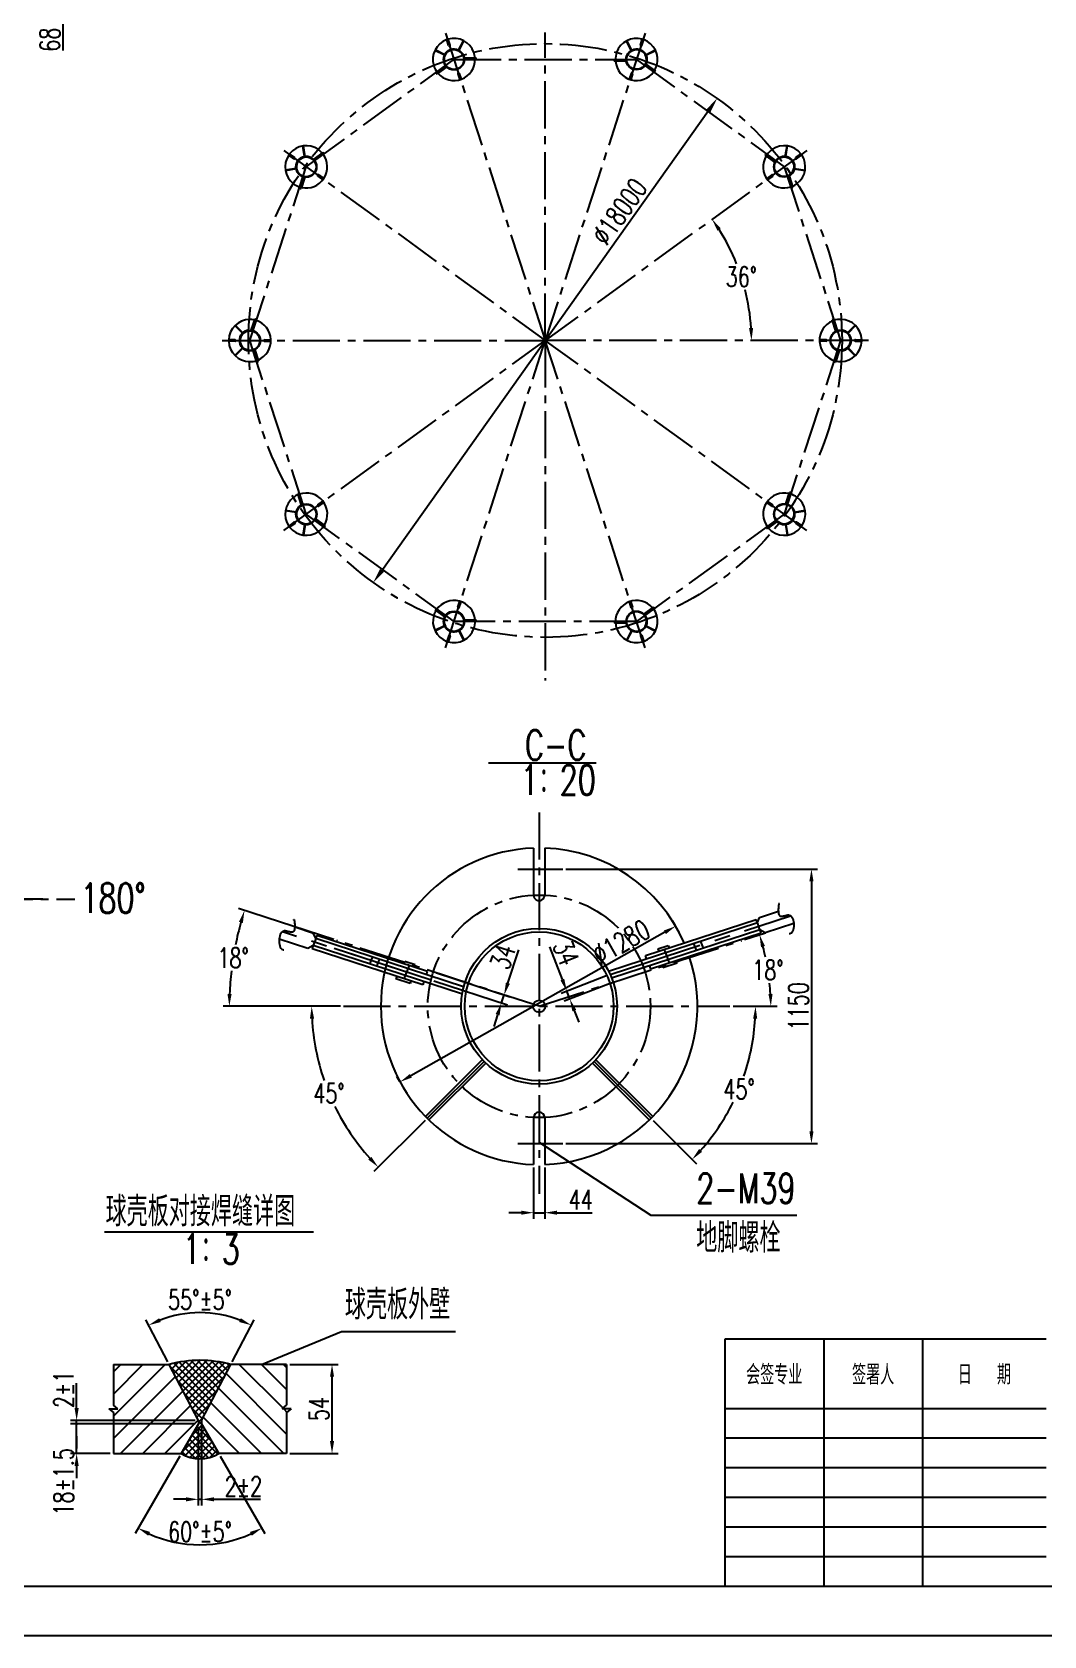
# Model space of a CAD drawing. Extents: x 14295 to 55529, y 90 to 48558.
# Drawn here: x 53942 to 54146.6, y 39821.1 to 40145.3 of the extents above; entities that cross this region are included whole.
import ezdxf
from ezdxf.enums import TextEntityAlignment as Align

# ---------------------------------------------------------------- set-up
doc = ezdxf.new("R2010")
doc.units = 0
doc.header["$MEASUREMENT"] = 0
doc.linetypes.add('CENTER2', pattern=[28.575, 19.05, -3.175, 3.175, -3.175])
doc.linetypes.add('PHANTOM2', pattern=[31.75, 15.875, -3.175, 3.175, -3.175, 3.175, -3.175])
doc.layers.get('0').update_dxf_attribs({"linetype": 'CONTINUOUS'})
doc.layers.get('DEFPOINTS').update_dxf_attribs({"linetype": 'CONTINUOUS'})
for name, color, linetype in [('图层1', 7, 'CONTINUOUS'), ('图层2', 1, 'CONTINUOUS'), ('图层3', 2, 'CENTER2'), ('图层5', 3, 'PHANTOM2')]:
    doc.layers.add(name, color=color, linetype=linetype)
doc.styles.add('文字', font='txt.shx', dxfattribs={"width": 0.71, "bigfont": 'hzfs.shx'})
doc.dimstyles.get("Standard").update_dxf_attribs({"dimtxt": 0.18, "dimasz": 0.18, "dimexe": 0.18, "dimexo": 0.0625, "dimgap": 0.09, "dimtad": 0, "dimtih": 1, "dimtoh": 1, "dimdec": 4, "dimzin": 0, "dimtxsty": 'STANDARD', "dimcen": 0.09, "dimazin": 3, "dimtfac": 1, "dimtdec": 4, "dimtofl": 0, "dimtmove": 0, "dimatfit": 3, "dimtolj": 1, "dimtzin": 0})

# ---------------------------------------------------------------- blocks, each defined once
blk = doc.blocks.new('*D6')
at = {"color": 1, "linetype": 'BYBLOCK'}
for p, q in [((53948.25, 40154.16), (53948.25, 40156.66)), ((53942.7, 40151.66), (53949.5, 40151.66)), ((53942.7, 40150.96), (53949.5, 40150.96)), ((53948.25, 40151.66), (53948.25, 40150.96)), ((53948.25, 40148.46), (53948.25, 40141.58))]:
    blk.add_line(p, q, dxfattribs=at)
for points in [[(53947.84, 40154.16), (53948.67, 40154.16), (53948.25, 40151.66)], [(53947.84, 40148.46), (53948.67, 40148.46), (53948.25, 40150.96)]]:
    blk.add_solid(points, dxfattribs=at)
at = {"layer": 'DEFPOINTS', "color": 0, "linetype": 'BYBLOCK'}
for p in [(53942.08, 40151.66), (53942.08, 40150.96), (53948.25, 40150.96)]:
    blk.add_point(p, dxfattribs=at)
at = {"color": 1, "linetype": 'BYBLOCK', "insert": (53945.63, 40143.77), "char_height": 4, "attachment_point": 5, "rotation": 90, "style": '文字'}
blk.add_mtext('\\A1;68', dxfattribs=at)
blk = doc.blocks.new('*D7')
at = {"color": 1, "linetype": 'BYBLOCK'}
for start, end in [(21.8377, 32.5638), (3.4362, 14.2442)]:
    blk.add_arc((54045.79, 40082.97), 41.69, start, end, dxfattribs=at)
for points in [[(54080.59, 40105.17), (54081.27, 40105.64), (54079.52, 40107.47)], [(54087.83, 40085.48), (54086.99, 40085.45), (54087.48, 40082.97)]]:
    blk.add_solid(points, dxfattribs=at)
at = {"layer": 'DEFPOINTS', "color": 0, "linetype": 'BYBLOCK'}
for p in [(54098.65, 40121.37), (54086.57, 40091.64), (54045.79, 40082.97), (54045.79, 40082.96), (54111.13, 40082.97)]:
    blk.add_point(p, dxfattribs=at)
at = {"color": 1, "linetype": 'BYBLOCK', "insert": (54085.44, 40095.85), "char_height": 4, "attachment_point": 5, "style": '文字'}
blk.add_mtext('\\A1;36°', dxfattribs=at)
blk = doc.blocks.new('*D15')
at = {"color": 1, "linetype": 'BYBLOCK'}
for p, q in [((54049.94, 39976.13), (54100.86, 39976.13)), ((54099.61, 39973.63), (54099.61, 39923.13)), ((54049.94, 39920.63), (54100.86, 39920.63))]:
    blk.add_line(p, q, dxfattribs=at)
for points in [[(54099.2, 39973.63), (54100.03, 39973.63), (54099.61, 39976.13)], [(54099.2, 39923.13), (54100.03, 39923.13), (54099.61, 39920.63)]]:
    blk.add_solid(points, dxfattribs=at)
at = {"layer": 'DEFPOINTS', "color": 0, "linetype": 'BYBLOCK'}
for p in [(54049.32, 39976.13), (54049.32, 39920.63), (54099.61, 39920.63)]:
    blk.add_point(p, dxfattribs=at)
at = {"color": 1, "linetype": 'BYBLOCK', "insert": (54096.99, 39948.38), "char_height": 4, "attachment_point": 5, "rotation": 90, "style": '文字'}
blk.add_mtext('\\A1;1150', dxfattribs=at)
blk = doc.blocks.new('*D16')
at = {"color": 1, "linetype": 'BYBLOCK'}
for p, q in [((54043.43, 39915.77), (54043.43, 39905.41)), ((54045.68, 39915.77), (54045.68, 39905.41)), ((54040.93, 39906.66), (54038.43, 39906.66)), ((54043.43, 39906.66), (54045.68, 39906.66)), ((54048.18, 39906.66), (54055.25, 39906.66))]:
    blk.add_line(p, q, dxfattribs=at)
for points in [[(54040.93, 39907.08), (54040.93, 39906.25), (54043.43, 39906.66)], [(54048.18, 39907.08), (54048.18, 39906.25), (54045.68, 39906.66)]]:
    blk.add_solid(points, dxfattribs=at)
at = {"layer": 'DEFPOINTS', "color": 0, "linetype": 'BYBLOCK'}
for p in [(54043.43, 39916.4), (54045.68, 39916.4), (54045.68, 39906.66)]:
    blk.add_point(p, dxfattribs=at)
at = {"color": 1, "linetype": 'BYBLOCK', "insert": (54052.96, 39909.29), "char_height": 4, "attachment_point": 5, "style": '文字'}
blk.add_mtext('\\A1;44', dxfattribs=at)
blk = doc.blocks.new('*D17')
at = {"color": 1, "linetype": 'BYBLOCK'}
for p, q in [((54003.02, 39961.87), (53983.79, 39968.12)), ((54004.38, 39948.38), (53980.67, 39948.38))]:
    blk.add_line(p, q, dxfattribs=at)
for start, end in [(164.2868, 168.5601), (173.4235, 177.7132)]:
    blk.add_arc((54044.56, 39948.38), 62.64, start, end, dxfattribs=at)
for points in [[(53983.86, 39965.46), (53984.66, 39965.22), (53984.98, 39967.74)], [(53982.38, 39950.87), (53981.55, 39950.89), (53981.92, 39948.38)]]:
    blk.add_solid(points, dxfattribs=at)
at = {"layer": 'DEFPOINTS', "color": 0, "linetype": 'BYBLOCK'}
for p in [(53983.29, 39961.4), (54003.62, 39961.68), (54005, 39948.38), (54044.56, 39948.38), (54083.14, 39948.38)]:
    blk.add_point(p, dxfattribs=at)
at = {"color": 1, "linetype": 'BYBLOCK', "insert": (53982.69, 39958.18), "char_height": 4, "attachment_point": 5, "style": '文字'}
blk.add_mtext('\\A1;18°', dxfattribs=at)
blk = doc.blocks.new('*D18')
at = {"color": 1, "linetype": 'BYBLOCK'}
for p, q in [((54086.09, 39961.87), (54090.3, 39963.24)), ((54083.76, 39948.38), (54092.65, 39948.38))]:
    blk.add_line(p, q, dxfattribs=at)
for start, end in [(12.2674, 14.9417), (3.0583, 5.7619)]:
    blk.add_arc((54044.56, 39948.38), 46.84, start, end, dxfattribs=at)
for points in [[(54089.42, 39960.34), (54090.22, 39960.57), (54089.11, 39962.85)], [(54091.75, 39950.89), (54090.92, 39950.87), (54091.4, 39948.38)]]:
    blk.add_solid(points, dxfattribs=at)
at = {"layer": 'DEFPOINTS', "color": 0, "linetype": 'BYBLOCK'}
for p in [(54085.5, 39961.68), (54091.14, 39953.27), (54005, 39948.38), (54044.56, 39948.38), (54083.14, 39948.38)]:
    blk.add_point(p, dxfattribs=at)
at = {"color": 1, "linetype": 'BYBLOCK', "insert": (54090.82, 39955.71), "char_height": 4, "attachment_point": 5, "style": '文字'}
blk.add_mtext('\\A1;18°', dxfattribs=at)
blk = doc.blocks.new('*D19')
at = {"color": 1, "linetype": 'BYBLOCK'}
for p, q in [((54038.24, 39953.06), (54040.42, 39959.78)), ((54023.29, 39953.5), (54038.13, 39948.68)), ((54023.81, 39955.12), (54038.66, 39950.3)), ((54036.94, 39949.07), (54037.47, 39950.68)), ((54036.17, 39946.69), (54035.4, 39944.31))]:
    blk.add_line(p, q, dxfattribs=at)
for points in [[(54037.84, 39953.19), (54038.64, 39952.93), (54037.47, 39950.68)], [(54035.77, 39946.82), (54036.56, 39946.56), (54036.94, 39949.07)]]:
    blk.add_solid(points, dxfattribs=at)
at = {"layer": 'DEFPOINTS', "color": 0, "linetype": 'BYBLOCK'}
for p in [(54022.69, 39953.69), (54023.22, 39955.31), (54037.47, 39950.68)]:
    blk.add_point(p, dxfattribs=at)
at = {"color": 1, "linetype": 'BYBLOCK', "insert": (54037.22, 39958.42), "char_height": 4, "attachment_point": 5, "rotation": 72, "style": '文字'}
blk.add_mtext('\\A1;34', dxfattribs=at)
blk = doc.blocks.new('*D20')
at = {"color": 1, "linetype": 'BYBLOCK'}
for p, q in [((54049.25, 39953.78), (54046.7, 39960.37)), ((54058.34, 39954.61), (54048.98, 39951)), ((54058.95, 39953.02), (54049.59, 39949.41)), ((54050.76, 39949.86), (54050.15, 39951.45)), ((54051.66, 39947.53), (54052.56, 39945.19))]:
    blk.add_line(p, q, dxfattribs=at)
for points in [[(54049.64, 39953.93), (54048.86, 39953.63), (54050.15, 39951.45)], [(54052.05, 39947.68), (54051.27, 39947.38), (54050.76, 39949.86)]]:
    blk.add_solid(points, dxfattribs=at)
at = {"layer": 'DEFPOINTS', "color": 0, "linetype": 'BYBLOCK'}
for p in [(54058.92, 39954.83), (54059.54, 39953.24), (54050.15, 39951.45)]:
    blk.add_point(p, dxfattribs=at)
at = {"color": 1, "linetype": 'BYBLOCK', "insert": (54049.98, 39959.19), "char_height": 4, "attachment_point": 5, "rotation": 291.0982, "style": '文字'}
blk.add_mtext('\\A1;34', dxfattribs=at)
blk = doc.blocks.new('*D31')
at = {"color": 1, "linetype": 'BYBLOCK'}
for p, q in [((53994.13, 39875.99), (54003.93, 39875.99)), ((54002.68, 39860.49), (54002.68, 39873.49)), ((53994.13, 39857.99), (54003.93, 39857.99))]:
    blk.add_line(p, q, dxfattribs=at)
for points in [[(54002.27, 39873.49), (54003.1, 39873.49), (54002.68, 39875.99)], [(54002.27, 39860.49), (54003.1, 39860.49), (54002.68, 39857.99)]]:
    blk.add_solid(points, dxfattribs=at)
at = {"layer": 'DEFPOINTS', "color": 0, "linetype": 'BYBLOCK'}
for p in [(53993.51, 39875.99), (54002.68, 39875.99), (53993.51, 39857.99)]:
    blk.add_point(p, dxfattribs=at)
at = {"color": 1, "linetype": 'BYBLOCK', "insert": (54000.06, 39866.99), "char_height": 4, "attachment_point": 5, "rotation": 90, "style": '文字'}
blk.add_mtext('\\A1;54', dxfattribs=at)
blk = doc.blocks.new('*D32')
at = {"color": 1, "linetype": 'BYBLOCK'}
for p, q in [((53975.65, 39863.37), (53975.65, 39847.48)), ((53976.32, 39863.7), (53976.32, 39847.48)), ((53973.15, 39848.73), (53970.65, 39848.73)), ((53975.65, 39848.73), (53976.32, 39848.73)), ((53978.82, 39848.73), (53988.25, 39848.73))]:
    blk.add_line(p, q, dxfattribs=at)
for points in [[(53973.15, 39849.14), (53973.15, 39848.31), (53975.65, 39848.73)], [(53978.82, 39849.14), (53978.82, 39848.31), (53976.32, 39848.73)]]:
    blk.add_solid(points, dxfattribs=at)
at = {"layer": 'DEFPOINTS', "color": 0, "linetype": 'BYBLOCK'}
for p in [(53975.65, 39863.99), (53976.32, 39864.32), (53976.32, 39848.73)]:
    blk.add_point(p, dxfattribs=at)
at = {"color": 1, "linetype": 'BYBLOCK', "insert": (53984.79, 39851.35), "char_height": 4, "attachment_point": 5, "style": '文字'}
blk.add_mtext('\\A1;2±2', dxfattribs=at)
blk = doc.blocks.new('*D33')
at = {"color": 1, "linetype": 'BYBLOCK'}
for p, q in [((53971.88, 39857.45), (53962.85, 39841.81)), ((53980.1, 39857.45), (53989.13, 39841.81))]:
    blk.add_line(p, q, dxfattribs=at)
blk.add_arc((53975.99, 39864.57), 25.03, 245.7261, 294.2739, dxfattribs=at)
for points in [[(53965.51, 39841.38), (53965.89, 39842.13), (53963.48, 39842.9)], [(53986.09, 39842.13), (53986.47, 39841.38), (53988.5, 39842.9)]]:
    blk.add_solid(points, dxfattribs=at)
at = {"layer": 'DEFPOINTS', "color": 0, "linetype": 'BYBLOCK'}
for p in [(53975.65, 39863.99), (53976.32, 39863.99), (53972.19, 39857.99), (53979.79, 39857.99), (53971.64, 39839.92)]:
    blk.add_point(p, dxfattribs=at)
at = {"color": 1, "linetype": 'BYBLOCK', "insert": (53975.99, 39842.17), "char_height": 4, "attachment_point": 5, "style": '文字'}
blk.add_mtext('\\A1;60°±5°', dxfattribs=at)
blk = doc.blocks.new('*D34')
at = {"color": 1, "linetype": 'BYBLOCK'}
for p, q in [((53969.47, 39876.55), (53965.05, 39885.03)), ((53982.51, 39876.55), (53986.93, 39885.03))]:
    blk.add_line(p, q, dxfattribs=at)
blk.add_arc((53975.99, 39864.02), 22.44, 68.886, 111.114, dxfattribs=at)
for points in [[(53968.08, 39884.57), (53967.73, 39885.33), (53965.63, 39883.92)], [(53984.24, 39885.33), (53983.9, 39884.57), (53986.35, 39883.92)]]:
    blk.add_solid(points, dxfattribs=at)
at = {"layer": 'DEFPOINTS', "color": 0, "linetype": 'BYBLOCK'}
for p in [(53979.56, 39886.17), (53969.75, 39875.99), (53982.22, 39875.99), (53975.65, 39864.66), (53976.32, 39864.66)]:
    blk.add_point(p, dxfattribs=at)
at = {"color": 1, "linetype": 'BYBLOCK', "insert": (53975.99, 39889.08), "char_height": 4, "attachment_point": 5, "style": '文字'}
blk.add_mtext('\\A1;55°±5°', dxfattribs=at)
blk = doc.blocks.new('*D39')
at = {"color": 1, "linetype": 'BYBLOCK'}
for p, q in [((54004.38, 39948.38), (53997.32, 39948.38)), ((54021.49, 39925.31), (54011.16, 39914.98))]:
    blk.add_line(p, q, dxfattribs=at)
for start, end in [(183.1151, 199.0021), (206.0888, 221.8849)]:
    blk.add_arc((54044.56, 39948.38), 45.99, start, end, dxfattribs=at)
for points in [[(53998.22, 39945.87), (53999.05, 39945.89), (53998.57, 39948.38)], [(54010.62, 39917.96), (54010.02, 39917.39), (54012.04, 39915.86)]]:
    blk.add_solid(points, dxfattribs=at)
at = {"layer": 'DEFPOINTS', "color": 0, "linetype": 'BYBLOCK'}
for p in [(54005, 39948.38), (54083.14, 39948.38), (54000.14, 39936.48), (54033.42, 39937.24), (54021.93, 39925.75)]:
    blk.add_point(p, dxfattribs=at)
at = {"color": 1, "linetype": 'BYBLOCK', "insert": (54002.07, 39930.78), "char_height": 4, "attachment_point": 5, "style": '文字'}
blk.add_mtext('\\A1;45°', dxfattribs=at)
blk = doc.blocks.new('*D40')
at = {"color": 1, "linetype": 'BYBLOCK'}
for p, q in [((54072.11, 39964.66), (54071.54, 39965.67)), ((54069.98, 39963.35), (54018.61, 39934.33)), ((54016.39, 39933.18), (54015.82, 39934.19))]:
    blk.add_line(p, q, dxfattribs=at)
for points in [[(54069.78, 39963.71), (54070.19, 39962.98), (54072.16, 39964.58)], [(54018.41, 39934.69), (54018.82, 39933.97), (54016.44, 39933.1)]]:
    blk.add_solid(points, dxfattribs=at)
at = {"layer": 'DEFPOINTS', "color": 0, "linetype": 'BYBLOCK'}
for p in [(54072.42, 39964.12), (54016.44, 39933.1), (54016.7, 39932.64)]:
    blk.add_point(p, dxfattribs=at)
at = {"color": 1, "linetype": 'BYBLOCK', "insert": (54061.15, 39961.38), "char_height": 4, "attachment_point": 5, "rotation": 29.4623, "style": '文字'}
blk.add_mtext('\\A1;∅1280', dxfattribs=at)
blk = doc.blocks.new('*D41')
at = {"color": 1, "linetype": 'BYBLOCK'}
for p, q in [((54083.76, 39948.38), (54089.56, 39948.38)), ((54067.63, 39925.31), (54076.38, 39916.56))]:
    blk.add_line(p, q, dxfattribs=at)
for start, end in [(341.1745, 356.7257), (318.2743, 333.725)]:
    blk.add_arc((54044.56, 39948.38), 43.75, start, end, dxfattribs=at)
for points in [[(54087.82, 39945.89), (54088.65, 39945.87), (54088.31, 39948.38)], [(54077.51, 39918.97), (54076.91, 39919.54), (54075.5, 39917.44)]]:
    blk.add_solid(points, dxfattribs=at)
at = {"layer": 'DEFPOINTS', "color": 0, "linetype": 'BYBLOCK'}
for p in [(54005, 39948.38), (54083.14, 39948.38), (54055.69, 39937.24), (54067.18, 39925.75), (54082.45, 39926.5)]:
    blk.add_point(p, dxfattribs=at)
at = {"color": 1, "linetype": 'BYBLOCK', "insert": (54084.98, 39931.63), "char_height": 4, "attachment_point": 5, "style": '文字'}
blk.add_mtext('\\A1;45°', dxfattribs=at)
blk = doc.blocks.new('*D117')
at = {"color": 1, "linetype": 'BYBLOCK'}
blk.add_line((54012.78, 40036.49), (54078.81, 40129.43), dxfattribs=at)
for points in [[(54078.4, 40129.72), (54079.22, 40129.14), (54080.54, 40131.87)], [(54012.37, 40036.78), (54013.19, 40036.2), (54011.04, 40034.05)]]:
    blk.add_solid(points, dxfattribs=at)
at = {"layer": 'DEFPOINTS', "color": 0, "linetype": 'BYBLOCK'}
for p in [(54080.54, 40131.87), (54011.04, 40034.05)]:
    blk.add_point(p, dxfattribs=at)
at = {"color": 1, "linetype": 'BYBLOCK', "insert": (54060.8, 40109.01), "char_height": 4, "attachment_point": 5, "rotation": 54.607, "style": '文字'}
blk.add_mtext('\\A1;∅18000', dxfattribs=at)

msp = doc.modelspace()

# ---------------------------------------------------------------- hatches: boundary and pattern name
at = {"layer": '图层2'}
h = msp.add_hatch(dxfattribs=at)
h.set_pattern_fill('ANSI31', color=256, style=0)
h.set_pattern_definition([(45, (11915.1563, 8.8988), (-2.24506403, 2.24506403), [])])
h.paths.add_polyline_path([(53969.755, 39875.991), (53958.469, 39875.991), (53958.469, 39867.757), (53959.378, 39866.991), (53957.582, 39866.991), (53958.469, 39866.306), (53958.469, 39857.991), (53972.191, 39857.991), (53975.655, 39863.991), (53975.655, 39864.658)])
h = msp.add_hatch(dxfattribs=at)
h.set_pattern_fill('ANSI37', color=256, scale=0.3, angle=90, style=0)
h.set_pattern_definition([(135, (11915.15635, 8.8988), (-0.673519209, -0.673519209), []), (225, (11915.15635, 8.8988), (0.673519209, -0.673519209), [])])
h.paths.add_polyline_path([(53975.655, 39864.658), (53975.655, 39863.991), (53972.191, 39857.991, 0.2912183), (53979.785, 39857.991), (53976.321, 39863.991), (53976.321, 39864.658), (53982.221, 39875.991, 0.1331247), (53969.755, 39875.991)])
h = msp.add_hatch(dxfattribs=at)
h.set_pattern_fill('ANSI31', color=256, angle=90, style=0)
h.set_pattern_definition([(135, (11915.1563, 8.8988), (-2.24506403, -2.24506403), [])])
h.paths.add_polyline_path([(53992.598, 39866.991), (53993.507, 39867.757), (53993.507, 39875.991), (53982.221, 39875.991), (53976.321, 39864.658), (53976.321, 39863.991), (53979.785, 39857.991), (53993.507, 39857.991), (53993.507, 39866.306), (53994.394, 39866.991)])
h = msp.add_hatch(dxfattribs=at)
h.set_pattern_fill('ANSI37', color=256, scale=0.01, angle=90, style=0)
h.set_pattern_definition([(135, (11915.15635, 3.66222), (-0.022450640303, -0.022450640303), []), (225, (11915.15635, 3.66222), (0.022450640303, -0.022450640303), [])])
h.paths.add_polyline_path([(53950.95, 39863.991, 0.4142136), (53951.048, 39863.893), (53951.048, 39863.991)])
h.paths.add_polyline_path([(53951.048, 39863.893, 0.4142136), (53951.146, 39863.991), (53951.048, 39863.991)])
h.paths.add_polyline_path([(53951.048, 39863.991), (53951.146, 39863.991, 0.4142136), (53951.048, 39864.089)])
h.paths.add_polyline_path([(53951.048, 39864.089, 0.4142136), (53950.95, 39863.991), (53951.048, 39863.991)])
h = msp.add_hatch(dxfattribs=at)
h.set_pattern_fill('ANSI37', color=256, scale=0.3, angle=90, style=0)
h.set_pattern_definition([(135, (11915.15635, 3.6622), (-0.673519209, -0.673519209), []), (225, (11915.15635, 3.6622), (0.673519209, -0.673519209), [])])
h.paths.add_polyline_path([(53951.048, 39863.893), (53951.048, 39863.991), (53950.95, 39863.991, 0.4142136)])

# ---------------------------------------------------------------- linework, layer by layer
at = {"color": 1, "linetype": 'BYBLOCK'}
for p, q in [((53951.048, 39867.158), (53951.048, 39872.233)), ((53951.048, 39866.491), (53951.048, 39868.991)), ((53975.03, 39864.658), (53949.798, 39864.658)), ((53975.03, 39863.991), (53949.798, 39863.991)), ((53975.03, 39863.991), (53949.798, 39863.991)), ((53951.048, 39863.991), (53951.048, 39864.658)), ((53951.048, 39857.991), (53951.048, 39863.991)), ((53951.048, 39861.491), (53951.048, 39858.991)), ((53957.844, 39857.991), (53949.798, 39857.991)), ((53951.048, 39855.491), (53951.048, 39852.991))]:
    msp.add_line(p, q, dxfattribs=at)
for points in [[(53950.631, 39867.158), (53951.465, 39867.158), (53951.048, 39864.658)], [(53950.631, 39855.491), (53951.465, 39855.491), (53951.048, 39857.991)]]:
    msp.add_solid(points, dxfattribs=at)
at = {"layer": 'DEFPOINTS', "color": 0, "linetype": 'BYBLOCK'}
for p in [(53951.048, 39864.658), (53951.048, 39863.991), (53975.655, 39864.658), (53975.655, 39863.991), (53975.655, 39863.991), (53958.469, 39857.991)]:
    msp.add_point(p, dxfattribs=at)
at = {"layer": '图层1'}
for p, q in [((54025.411, 40140.618), (54023.481, 40141.602)), ((54025.46, 40140.713), (54023.529, 40141.697)), ((54026.262, 40142.563), (54025.871, 40143.769)), ((54026.548, 40142.656), (54026.156, 40143.861)), ((54028.284, 40141.631), (54029.268, 40143.561)), ((54028.379, 40141.582), (54029.363, 40143.513)), ((54063.195, 40141.587), (54062.211, 40143.517)), ((54063.29, 40141.635), (54062.306, 40143.566)), ((54065.026, 40142.66), (54065.418, 40143.866)), ((54065.312, 40142.567), (54065.704, 40143.773)), ((54066.114, 40140.717), (54068.045, 40141.701)), ((54066.163, 40140.622), (54068.093, 40141.606)), ((54025.689, 40138.451), (54023.746, 40137.039)), ((54025.869, 40138.252), (54023.914, 40136.831)), ((54029.4, 40140.12), (54031.816, 40140.12)), ((54029.429, 40139.853), (54031.83, 40139.853)), ((54062.145, 40139.671), (54059.744, 40139.67)), ((54062.174, 40139.404), (54059.758, 40139.404)), ((54065.995, 40138.607), (54067.938, 40137.196)), ((54066.129, 40138.839), (54068.084, 40137.419)), ((54028.114, 40136.864), (54028.506, 40135.658)), ((54028.399, 40136.956), (54028.791, 40135.751)), ((54063.175, 40136.961), (54062.783, 40135.755)), ((54063.46, 40136.868), (54063.068, 40135.662)), ((53997.142, 40120.134), (53996.803, 40122.274)), ((53997.248, 40120.15), (53996.909, 40122.29)), ((54094.332, 40120.162), (54094.671, 40122.302)), ((54094.437, 40120.145), (54094.776, 40122.285)), ((53994.959, 40119.699), (53993.933, 40120.444)), ((53995.135, 40119.942), (53994.109, 40120.687)), ((53998.933, 40119.567), (54000.888, 40120.988)), ((53999.113, 40119.368), (54001.056, 40120.78)), ((54092.223, 40118.996), (54090.268, 40120.416)), ((54092.356, 40119.229), (54090.414, 40120.64)), ((54096.444, 40119.954), (54097.47, 40120.699)), ((54096.621, 40119.711), (54097.646, 40120.456)), ((53995.397, 40117.731), (53993.257, 40117.392)), ((53995.413, 40117.626), (53993.273, 40117.287)), ((53996.912, 40116.035), (53996.17, 40113.752)), ((53997.174, 40115.98), (53996.428, 40113.682)), ((53999.807, 40116.177), (54000.832, 40115.432)), ((53999.983, 40116.42), (54001.009, 40115.674)), ((54091.596, 40116.431), (54090.571, 40115.686)), ((54091.773, 40116.189), (54090.747, 40115.444)), ((54094.846, 40116.105), (54095.588, 40113.821)), ((54095.09, 40116.215), (54095.838, 40113.917)), ((54096.166, 40117.637), (54098.306, 40117.298)), ((54096.183, 40117.743), (54098.323, 40117.404)), ((53984.584, 40084.437), (53983.052, 40085.969)), ((53984.659, 40084.513), (53983.127, 40086.045)), ((53986.365, 40085.031), (53987.112, 40087.33)), ((53986.628, 40084.976), (53987.37, 40087.26)), ((54104.537, 40084.823), (54103.79, 40087.122)), ((54104.782, 40084.933), (54104.04, 40087.217)), ((54106.929, 40084.527), (54108.461, 40086.059)), ((54107.004, 40084.452), (54108.536, 40085.984)), ((53983.072, 40083.102), (53981.805, 40083.102)), ((53983.072, 40082.802), (53981.805, 40082.802)), ((53989.065, 40083.102), (53990.333, 40083.102)), ((53989.065, 40082.802), (53990.333, 40082.802)), ((54102.523, 40083.117), (54101.255, 40083.117)), ((54102.523, 40082.817), (54101.255, 40082.817)), ((54108.516, 40083.117), (54109.783, 40083.117)), ((54108.516, 40082.817), (54109.783, 40082.817)), ((53984.584, 40081.467), (53983.052, 40079.935)), ((53984.659, 40081.392), (53983.127, 40079.86)), ((53986.806, 40080.986), (53987.548, 40078.703)), ((53987.051, 40081.096), (53987.798, 40078.798)), ((54104.96, 40080.943), (54104.218, 40078.659)), ((54105.223, 40080.888), (54104.476, 40078.59)), ((54106.929, 40081.407), (54108.461, 40079.875)), ((54107.004, 40081.482), (54108.536, 40079.95)), ((53996.498, 40049.704), (53995.751, 40052.003)), ((53996.742, 40049.814), (53996, 40052.098)), ((53999.815, 40049.731), (54000.841, 40050.476)), ((53999.992, 40049.488), (54001.017, 40050.233)), ((54091.605, 40049.5), (54090.579, 40050.245)), ((54091.781, 40049.742), (54090.756, 40050.488)), ((54094.414, 40049.939), (54095.16, 40052.237)), ((54094.676, 40049.884), (54095.418, 40052.168)), ((53995.405, 40048.177), (53993.265, 40048.516)), ((53995.422, 40048.282), (53993.282, 40048.621)), ((53999.232, 40046.691), (54001.175, 40045.28)), ((53999.365, 40046.923), (54001.32, 40045.503)), ((54096.175, 40048.294), (54098.315, 40048.633)), ((54096.191, 40048.188), (54098.331, 40048.527)), ((53994.967, 40046.208), (53993.942, 40045.463)), ((53995.144, 40045.966), (53994.118, 40045.22)), ((53997.151, 40045.774), (53996.812, 40043.634)), ((53997.256, 40045.757), (53996.917, 40043.617)), ((54092.475, 40046.551), (54090.533, 40045.14)), ((54092.655, 40046.352), (54090.7, 40044.932)), ((54094.34, 40045.769), (54094.679, 40043.629)), ((54094.446, 40045.786), (54094.785, 40043.646)), ((54096.453, 40045.977), (54097.479, 40045.232)), ((54096.629, 40046.22), (54097.655, 40045.475)), ((54025.459, 40027.08), (54023.504, 40028.5)), ((54025.593, 40027.313), (54023.65, 40028.724)), ((54028.128, 40029.051), (54028.52, 40030.257)), ((54028.413, 40028.958), (54028.805, 40030.164)), ((54063.189, 40028.963), (54062.797, 40030.169)), ((54063.474, 40029.056), (54063.082, 40030.261)), ((54065.719, 40027.667), (54067.674, 40029.088)), ((54065.899, 40027.469), (54067.842, 40028.88)), ((54025.425, 40025.297), (54023.495, 40024.313)), ((54025.474, 40025.202), (54023.543, 40024.218)), ((54028.298, 40024.284), (54029.282, 40022.354)), ((54028.393, 40024.333), (54029.377, 40022.402)), ((54029.414, 40026.515), (54031.83, 40026.516)), ((54029.443, 40026.249), (54031.844, 40026.249)), ((54062.159, 40026.066), (54059.758, 40026.066)), ((54062.188, 40025.8), (54059.772, 40025.799)), ((54063.209, 40024.337), (54062.225, 40022.407)), ((54063.304, 40024.289), (54062.32, 40022.358)), ((54066.128, 40025.206), (54068.059, 40024.223)), ((54066.177, 40025.301), (54068.107, 40024.318)), ((54026.276, 40023.352), (54025.885, 40022.146)), ((54026.562, 40023.259), (54026.17, 40022.054)), ((54065.04, 40023.264), (54065.432, 40022.058)), ((54065.326, 40023.357), (54065.717, 40022.151)), ((54043.432, 39980.358), (54043.432, 39970.85)), ((54045.682, 39980.358), (54045.682, 39970.85)), ((54066.051, 39958.674), (54088.422, 39965.942)), ((54088.677, 39965.289), (54089.104, 39966.348)), ((54089.104, 39966.348), (54092.92, 39967.588)), ((53998.96, 39963.114), (53995.144, 39964.354)), ((53999.387, 39962.056), (53998.96, 39963.114)), ((54022.013, 39955.44), (53999.643, 39962.709)), ((54058.597, 39955.516), (54088.677, 39965.289)), ((54059.216, 39954.139), (54089.192, 39963.879)), ((54067.05, 39955.949), (54089.417, 39963.216)), ((54089.192, 39963.879), (54090.285, 39963.314)), ((54090.285, 39963.314), (54096.054, 39965.189)), ((53997.779, 39960.081), (53992.011, 39961.955)), ((53998.872, 39960.646), (53997.779, 39960.081)), ((54021.015, 39952.715), (53998.647, 39959.983)), ((54028.849, 39950.906), (53998.872, 39960.646)), ((54029.467, 39952.282), (53999.387, 39962.056)), ((54068.573, 39960.019), (54070.67, 39960.7)), ((54068.573, 39960.019), (54068.757, 39959.553)), ((54069.805, 39959.893), (54069.89, 39959.921)), ((54069.805, 39959.893), (54070.871, 39957.19)), ((54070.67, 39960.7), (54070.853, 39960.234)), ((54018.259, 39956.66), (54017.193, 39953.957)), ((54017.395, 39957.466), (54017.211, 39957)), ((54019.491, 39956.785), (54017.395, 39957.466)), ((54018.259, 39956.66), (54018.174, 39956.687)), ((54019.491, 39956.785), (54019.307, 39956.319)), ((54066.267, 39958.008), (54066.051, 39958.674)), ((54066.833, 39956.615), (54067.05, 39955.949)), ((54069.442, 39956.726), (54069.596, 39956.25)), ((54069.596, 39956.25), (54072.484, 39957.189)), ((54072.3, 39957.655), (54072.484, 39957.189)), ((54015.764, 39954.421), (54015.58, 39953.955)), ((54018.468, 39953.017), (54015.58, 39953.955)), ((54018.623, 39953.492), (54018.468, 39953.017)), ((54021.231, 39953.381), (54021.015, 39952.715)), ((54021.797, 39954.774), (54022.013, 39955.44)), ((54033.067, 39937.594), (54021.579, 39926.107)), ((54033.774, 39936.887), (54022.286, 39925.4)), ((54055.341, 39936.887), (54066.829, 39925.4)), ((54056.048, 39937.594), (54067.536, 39926.107)), ((54043.432, 39925.878), (54043.432, 39916.398)), ((54045.682, 39925.878), (54045.682, 39916.398)), ((54082.087, 39881.116), (54082.087, 39831.116)), ((54147.087, 39881.116), (54082.087, 39881.116)), ((53958.469, 39875.991), (53969.755, 39875.991)), ((53975.655, 39864.658), (53969.755, 39875.991)), ((53976.321, 39864.658), (53982.221, 39875.991)), ((53993.507, 39875.991), (53982.221, 39875.991)), ((53975.655, 39863.991), (53972.191, 39857.991)), ((53975.655, 39864.658), (53975.655, 39863.991)), ((53976.321, 39864.658), (53976.321, 39863.991)), ((53976.321, 39863.991), (53979.785, 39857.991)), ((53958.469, 39857.991), (53972.191, 39857.991)), ((53993.507, 39857.991), (53979.785, 39857.991)), ((54507.087, 39831.116), (53701.087, 39831.116))]:
    msp.add_line(p, q, dxfattribs=at)
for centre, radius in [((54027.331, 40139.76), 2.1), ((54027.331, 40139.76), 1.993), ((54064.243, 40139.764), 2.1), ((54064.243, 40139.764), 1.993), ((53997.471, 40118.059), 2.1), ((53997.471, 40118.059), 1.993), ((54094.109, 40118.071), 2.1), ((54094.109, 40118.071), 1.993), ((53986.069, 40082.952), 2.1), ((53986.069, 40082.952), 1.993), ((54105.519, 40082.967), 2.1), ((54105.519, 40082.967), 1.993), ((53997.48, 40047.848), 2.1), ((54094.117, 40047.86), 2.1), ((53997.48, 40047.848), 1.993), ((54094.117, 40047.86), 1.993), ((54027.345, 40026.155), 2.1), ((54027.345, 40026.155), 1.993), ((54064.257, 40026.16), 2.1), ((54064.257, 40026.16), 1.993), ((54044.557, 39948.378), 15.75), ((54044.557, 39948.378), 15.05), ((54044.557, 39948.378), 1.237)]:
    msp.add_circle(centre, radius, dxfattribs=at)
for centre, radius, start, end in [((54027.331, 40139.76), 4.267, 19.02696, 105.98528), ((54064.243, 40139.764), 4.267, 74.01472, 160.97304), ((54027.331, 40139.76), 4.267, 110.01472, 196.97304), ((54027.331, 40139.76), 2.1, 23.24207, 192.75793), ((54027.331, 40139.76), 1.993, 23.24207, 192.75793), ((54026.404, 40142.613), 0.15, 199.43299, 16.56701), ((54027.331, 40139.76), 4.267, 4.84713, 19.65766), ((54064.243, 40139.764), 4.267, 160.35642, 181.26049), ((54064.243, 40139.764), 2.1, 347.24207, 156.75793), ((54064.243, 40139.764), 1.993, 347.24207, 156.75793), ((54065.17, 40142.617), 0.15, 163.43299, 340.56701), ((54064.243, 40139.764), 4.267, 343.02696, 69.98528), ((54027.331, 40139.76), 4.267, 196.35642, 217.26049), ((54027.331, 40139.76), 4.267, 220.84713, 1.26049), ((54027.331, 40139.76), 4.5, 1.19549, 4.59561), ((54064.243, 40139.764), 4.5, 181.19549, 184.59561), ((54064.243, 40139.764), 4.267, 184.84713, 325.26049), ((54064.243, 40139.764), 4.267, 328.84713, 343.65766), ((54027.331, 40139.76), 4.5, 217.19549, 220.59561), ((54028.258, 40136.906), 0.15, 19.43299, 196.56701), ((54063.316, 40136.911), 0.15, 343.43299, 160.56701), ((54064.243, 40139.764), 4.5, 325.19549, 328.59561), ((53997.471, 40118.059), 4.267, 55.02696, 141.98528), ((53997.471, 40118.059), 4.267, 40.84713, 55.65766), ((54094.109, 40118.071), 4.267, 124.35642, 145.26049), ((54094.109, 40118.071), 4.267, 38.01472, 124.97304), ((53997.471, 40118.059), 4.267, 146.01472, 232.97304), ((53995.044, 40119.823), 0.15, 235.43299, 52.56701), ((53997.471, 40118.059), 2.1, 59.24207, 228.75793), ((53997.471, 40118.059), 1.993, 59.24207, 228.75793), ((53997.471, 40118.059), 4.267, 256.84713, 37.26049), ((53997.471, 40118.059), 4.5, 37.19549, 40.59561), ((54094.109, 40118.071), 4.267, 148.84713, 289.26049), ((54094.109, 40118.071), 4.5, 145.19549, 148.59561), ((54094.109, 40118.071), 2.1, 311.24207, 120.75793), ((54094.109, 40118.071), 1.993, 311.24207, 120.75793), ((54096.536, 40119.835), 0.15, 127.43299, 304.56701), ((54094.109, 40118.071), 4.267, 307.02696, 33.98528), ((53999.898, 40116.296), 0.15, 55.43299, 232.56701), ((54091.681, 40116.308), 0.15, 307.43299, 124.56701), ((53997.471, 40118.059), 4.267, 232.35642, 253.26049), ((53997.471, 40118.059), 4.5, 253.19549, 256.59561), ((54094.109, 40118.071), 4.5, 289.19549, 292.59561), ((54094.109, 40118.071), 4.267, 292.84713, 307.65766), ((53986.069, 40082.952), 4.267, 91.02696, 177.98528), ((53986.069, 40082.952), 4.267, 76.84713, 91.65766), ((53986.069, 40082.952), 4.5, 73.19549, 76.59561), ((53986.069, 40082.952), 4.267, 292.84713, 73.26049), ((54105.519, 40082.967), 4.267, 112.84713, 253.26049), ((54105.519, 40082.967), 4.5, 109.19549, 112.59561), ((54105.519, 40082.967), 4.267, 88.35642, 109.26049), ((54105.519, 40082.967), 4.267, 2.01472, 88.97304), ((53986.069, 40082.952), 4.267, 182.01472, 268.97304), ((53983.069, 40082.952), 0.15, 271.43299, 88.56701), ((53986.069, 40082.952), 2.1, 95.24207, 264.75793), ((53986.069, 40082.952), 1.993, 95.24207, 264.75793), ((53989.069, 40082.952), 0.15, 91.43299, 268.56701), ((54102.519, 40082.967), 0.15, 271.43299, 88.56701), ((54105.519, 40082.967), 4.267, 271.02696, 357.98528), ((54105.519, 40082.967), 1.993, 275.24207, 84.75793), ((54105.519, 40082.967), 2.1, 275.24207, 84.75793), ((54108.519, 40082.967), 0.15, 91.43299, 268.56701), ((53986.069, 40082.952), 4.267, 268.35642, 289.26049), ((53986.069, 40082.952), 4.5, 289.19549, 292.59561), ((54105.519, 40082.967), 4.5, 253.19549, 256.59561), ((54105.519, 40082.967), 4.267, 256.84713, 271.65766), ((53997.48, 40047.848), 4.267, 127.02696, 213.98528), ((53997.48, 40047.848), 4.267, 112.84713, 127.65766), ((53997.48, 40047.848), 4.5, 109.19549, 112.59561), ((53997.48, 40047.848), 4.267, 328.84713, 109.26049), ((54094.117, 40047.86), 4.267, 76.84713, 217.26049), ((54094.117, 40047.86), 4.5, 73.19549, 76.59561), ((54094.117, 40047.86), 4.267, 52.35642, 73.26049), ((54094.117, 40047.86), 4.267, 326.01472, 52.97304), ((53997.48, 40047.848), 2.1, 131.24207, 300.75793), ((53997.48, 40047.848), 1.993, 131.24207, 300.75793), ((53999.907, 40049.611), 0.15, 127.43299, 304.56701), ((54091.69, 40049.623), 0.15, 235.43299, 52.56701), ((54094.117, 40047.86), 2.1, 239.24207, 48.75793), ((54094.117, 40047.86), 1.993, 239.24207, 48.75793), ((53997.48, 40047.848), 4.267, 218.01472, 304.97304), ((53995.053, 40046.085), 0.15, 307.43299, 124.56701), ((53997.48, 40047.848), 4.267, 304.35642, 325.26049), ((53997.48, 40047.848), 4.5, 325.19549, 328.59561), ((54094.117, 40047.86), 4.5, 217.19549, 220.59561), ((54094.117, 40047.86), 4.267, 220.84713, 235.65766), ((54094.117, 40047.86), 4.267, 235.02696, 321.98528), ((54096.544, 40046.097), 0.15, 55.43299, 232.56701), ((54027.345, 40026.155), 4.267, 163.02696, 249.98528), ((54027.345, 40026.155), 4.267, 148.84713, 163.65766), ((54027.345, 40026.155), 4.5, 145.19549, 148.59561), ((54027.345, 40026.155), 4.267, 4.84713, 145.26049), ((54028.272, 40029.008), 0.15, 163.43299, 340.56701), ((54064.257, 40026.16), 4.267, 40.84713, 181.26049), ((54063.33, 40029.013), 0.15, 199.43299, 16.56701), ((54064.257, 40026.16), 4.267, 290.01472, 16.97304), ((54064.257, 40026.16), 4.267, 16.35642, 37.26049), ((54064.257, 40026.16), 4.5, 37.19549, 40.59561), ((54027.345, 40026.155), 2.1, 167.24207, 336.75793), ((54027.345, 40026.155), 1.993, 167.24207, 336.75793), ((54027.345, 40026.155), 4.267, 254.01472, 340.97304), ((54027.345, 40026.155), 4.267, 340.35642, 1.26049), ((54027.345, 40026.155), 4.5, 1.19549, 4.59561), ((54064.257, 40026.16), 4.5, 181.19549, 184.59561), ((54064.257, 40026.16), 4.267, 184.84713, 199.65766), ((54064.257, 40026.16), 4.267, 199.02696, 285.98528), ((54064.257, 40026.16), 2.1, 203.24207, 12.75793), ((54064.257, 40026.16), 1.993, 203.24207, 12.75793), ((54026.418, 40023.302), 0.15, 343.43299, 160.56701), ((54065.184, 40023.307), 0.15, 19.43299, 196.56701), ((54044.557, 39948.378), 32, 92.01472, 267.98528), ((54044.557, 39948.378), 32, 23.6492, 87.98528), ((54044.557, 39970.878), 1.125, 178.56701, 1.43299), ((54044.557, 39948.378), 47.25, 18.30315, 21.82255), ((54043.507, 39945.144), 47.25, 158.17745, 161.69685), ((54044.557, 39948.378), 33.75, 19.61298, 22.16291), ((54044.557, 39948.378), 35.25, 19.54433, 21.82255), ((54043.507, 39945.144), 35.25, 158.17745, 160.45567), ((54043.507, 39945.144), 33.75, 157.83709, 160.38702), ((54044.557, 39948.378), 32, 272.01472, 18.44763), ((54044.557, 39925.878), 1.125, 0, 180), ((53975.988, 39852.995), 23.826, 74.83421, 105.16579), ((53975.988, 39863.958), 7.073, 237.52694, 302.47306)]:
    msp.add_arc(centre, radius, start, end, dxfattribs=at)
at = {"layer": '图层2'}
for p, q in [((54034.329, 39997.598), (54056.116, 39997.598)), ((54044.448, 39920.984), (54067.139, 39906.153)), ((54067.139, 39906.153), (54096.642, 39906.153)), ((53956.681, 39902.796), (53998.909, 39902.796)), ((53988.411, 39875.991), (54004.589, 39882.648)), ((54004.589, 39882.648), (54027.629, 39882.648)), ((54102.087, 39881.116), (54102.087, 39831.116)), ((54122.087, 39881.116), (54122.087, 39831.116)), ((53958.469, 39875.991), (53958.469, 39867.757)), ((53993.507, 39875.991), (53993.507, 39867.757)), ((53957.582, 39866.991), (53959.378, 39866.991)), ((53957.582, 39866.991), (53958.469, 39866.306)), ((53959.378, 39866.991), (53958.469, 39867.757)), ((53958.469, 39866.306), (53958.469, 39857.991)), ((53992.598, 39866.991), (53993.507, 39867.757)), ((53994.394, 39866.991), (53992.598, 39866.991)), ((53994.394, 39866.991), (53993.507, 39866.306)), ((53993.507, 39866.306), (53993.507, 39857.991)), ((54082.087, 39867.116), (54147.087, 39867.116)), ((54147.087, 39861.116), (54082.087, 39861.116)), ((54147.087, 39855.116), (54082.087, 39855.116)), ((54147.087, 39849.116), (54082.087, 39849.116)), ((54147.087, 39843.116), (54082.087, 39843.116)), ((54147.087, 39837.116), (54082.087, 39837.116)), ((54517.087, 39821.116), (53676.087, 39821.116))]:
    msp.add_line(p, q, dxfattribs=at)
msp.add_circle((53951.048, 39863.991), 0.0982, dxfattribs=at)
msp.add_point((53951.048, 39863.991), dxfattribs=at)
at = {"layer": '图层3', "ltscale": 0.5}
for p, q in [((54025.598, 40145.094), (54045.788, 40082.955)), ((54065.977, 40145.099), (54045.786, 40082.96)), ((54045.794, 40082.96), (54045.794, 40145.195)), ((53997.471, 40118.059), (54027.331, 40139.76)), ((54027.331, 40139.76), (54064.243, 40139.764)), ((54064.243, 40139.764), (54094.109, 40118.071)), ((53992.933, 40121.356), (54045.792, 40082.952)), ((54098.647, 40121.368), (54045.788, 40082.964)), ((53986.069, 40082.952), (53997.471, 40118.059)), ((54094.109, 40118.071), (54105.519, 40082.967)), ((53980.46, 40082.952), (54045.796, 40082.952)), ((53997.48, 40047.848), (53986.069, 40082.952)), ((53992.942, 40044.551), (54045.8, 40082.955)), ((54025.612, 40020.821), (54045.802, 40082.96)), ((54111.129, 40082.967), (54045.792, 40082.967)), ((54045.794, 40082.96), (54045.794, 40014.254)), ((54098.655, 40044.563), (54045.796, 40082.967)), ((54065.991, 40020.825), (54045.8, 40082.964)), ((54105.519, 40082.967), (54094.117, 40047.86)), ((54027.345, 40026.155), (53997.48, 40047.848)), ((54094.117, 40047.86), (54064.257, 40026.16)), ((54064.257, 40026.16), (54027.345, 40026.155)), ((54044.557, 39987.581), (54044.557, 39910.47)), ((54040.225, 39976.128), (54049.316, 39976.128)), ((53932.683, 39970.026), (53950.663, 39970.026)), ((54022.695, 39953.694), (54003.093, 39960.063)), ((54044.557, 39948.378), (54003.618, 39961.68)), ((54044.557, 39948.378), (54085.497, 39961.68)), ((54005.005, 39948.378), (54083.137, 39948.378)), ((54040.225, 39920.628), (54049.316, 39920.628))]:
    msp.add_line(p, q, dxfattribs=at)
at = {"layer": '图层3'}
for p, q in [((53944.235, 39970.026), (53936.018, 39970.026)), ((54058.924, 39954.833), (54095.412, 39966.689)), ((54022.695, 39953.694), (53992.652, 39963.455)), ((54033.421, 39937.241), (54021.93, 39925.75)), ((54055.694, 39937.241), (54067.185, 39925.75))]:
    msp.add_line(p, q, dxfattribs=at)
at = {"layer": '图层3', "ltscale": 0.5}
for centre, radius in [((54045.794, 40082.96), 60), ((54044.557, 39948.378), 22.5)]:
    msp.add_circle(centre, radius, dxfattribs=at)
at = {"layer": '图层5', "start_tangent": (0, 1)}
for points, end_tangent in [([(54093.084, 39969.02), (54093.084, 39966.821), (54095.134, 39966.821), (54095.134, 39963.027)], (-1, 0)), ([(53994.98, 39965.786), (53994.98, 39963.588), (53992.931, 39963.588), (53992.931, 39959.793)], (1, 0))]:
    msp.add_spline(points, degree=3, dxfattribs=dict(at, end_tangent=end_tangent))
at = {"layer": '图层5'}
for points in [[(54088.422, 39965.942), (54088.638, 39965.276), (54089.104, 39966.348), (54088.422, 39965.942)], [(53999.643, 39962.709), (53999.426, 39962.043), (53998.96, 39963.114), (53999.643, 39962.709)], [(54089.192, 39963.879), (54090.285, 39963.314), (54089.417, 39963.216), (54089.192, 39963.879)], [(53998.872, 39960.646), (53997.779, 39960.081), (53998.647, 39959.983), (53998.872, 39960.646)]]:
    msp.add_solid(points, dxfattribs=at)

# ---------------------------------------------------------------- texts
at = {"color": 1, "linetype": 'BYBLOCK', "char_height": 4, "attachment_point": 5, "rotation": 90, "style": '文字'}
for s, insert in [('2%%p1', (53948.423, 39870.945)), ('18%%p1.5', (53948.423, 39852.264))]:
    msp.add_mtext(s, dxfattribs=dict(at, insert=insert))
at = {"layer": '图层2', "style": '文字', "width": 0.71}
for s, p in [('会签专业', (54092.087, 39874.116)), ('签署人', (54112.087, 39874.116)), ('日  期', (54134.587, 39874.116))]:
    msp.add_text(s, height=4, dxfattribs=at).set_placement(p, align=Align.MIDDLE)
at = {"layer": '图层2', "char_height": 6, "attachment_point": 1, "style": '文字'}
for s, insert, width in [('C-C', (54041.696, 40004.177), 16.6141), ('1：20', (54040.806, 39997.128), 17.50365), ('180%%d', (53951.815, 39973.249), 12.41559), ('2-M39\\P地脚螺栓', (54076.323, 39914.591), 36.6888), ('球壳板对接焊缝详图', (53956.895, 39909.911), 43.2921), ('1：3', (53972.484, 39902.326), 17.5037), ('球壳板外壁', (54005.282, 39891.086), 36.6888)]:
    msp.add_mtext(s, dxfattribs=dict(at, insert=insert, width=width))

# ---------------------------------------------------------------- dimensions: what is measured, and where the dimension line sits
at = {"layer": '图层1'}
dim = msp.add_diameter_dim_2p(p1=(54011.043, 40034.048), p2=(54080.545, 40131.872), text='%%c18000', dimstyle='STANDARD', override={"dimtxt": 4, "dimasz": 3, "dimexe": 2, "dimexo": 0, "dimgap": 1, "dimtih": 0, "dimtoh": 0, "dimdec": 1, "dimzin": 12, "dimtxsty": '文字', "dimclrd": 1, "dimclre": 1, "dimclrt": 1, "dimtdec": 1, "dimtvp": 0.714286, "dimtzin": 12}, dxfattribs=at)
dim.commit()
dim.dimension.update_dxf_attribs({"geometry": '*D117', "text_midpoint": (54063.125, 40107.353), "dimtype": 163})
dim = msp.add_angular_dim_2l(base=(54082.448, 39926.502), line1=((54005.005, 39948.378), (54083.137, 39948.378)), line2=((54055.694, 39937.241), (54067.185, 39925.75)), dimstyle='STANDARD', override={"dimtxt": 4, "dimasz": 2.5, "dimexe": 1.25, "dimexo": 0.625, "dimgap": 0.625, "dimtad": 1, "dimdec": 0, "dimzin": 8, "dimtxsty": '文字', "dimcen": 2.5, "dimclrd": 1, "dimclre": 1, "dimclrt": 1, "dimtdec": 0, "dimtofl": 1}, dxfattribs=at)
dim.commit()
dim.dimension.update_dxf_attribs({"geometry": '*D41', "text_midpoint": (54084.979, 39931.634)})
at = {"layer": '图层2'}
for base, p1, p2, text, override, picture, middle in [((53948.252, 40150.959), (53942.075, 40151.659), (53942.075, 40150.959), '68', {"dimtxt": 4, "dimasz": 2.5, "dimexe": 1.25, "dimexo": 0.625, "dimgap": 0.625, "dimtad": 1, "dimtih": 0, "dimtoh": 0, "dimdec": 0, "dimlfac": 100, "dimzin": 8, "dimtxsty": '文字', "dimcen": 2.5, "dimclrd": 1, "dimclre": 1, "dimclrt": 1, "dimtdec": 0, "dimtofl": 1}, '*D6', (53945.627, 40143.772)), ((54099.614, 39920.628), (54049.316, 39976.128), (54049.316, 39920.628), '1150', {"dimtxt": 4, "dimasz": 2.5, "dimexe": 1.25, "dimexo": 0.625, "dimgap": 0.625, "dimtad": 1, "dimtih": 0, "dimtoh": 0, "dimdec": 0, "dimlfac": 20, "dimzin": 8, "dimtxsty": '文字', "dimcen": 2.5, "dimclrd": 1, "dimclre": 1, "dimclrt": 1, "dimtdec": 0, "dimtofl": 1}, '*D15', (54096.989, 39948.378))]:
    dim = msp.add_linear_dim(base=base, p1=p1, p2=p2, angle=90, text=text, dimstyle='STANDARD', override=override, dxfattribs=at)
    dim.commit()
    dim.dimension.update_dxf_attribs({"geometry": picture, "text_midpoint": middle})
for base, line1, line2, picture, middle in [((54086.573, 40091.635), ((54111.129, 40082.967), (54045.792, 40082.967)), ((54098.647, 40121.368), (54045.788, 40082.964)), '*D7', (54085.443, 40095.851)), ((53983.285, 39961.402), ((54005.005, 39948.378), (54083.137, 39948.378)), ((54044.557, 39948.378), (54003.618, 39961.68)), '*D17', (53982.687, 39958.177)), ((54091.143, 39953.274), ((54005.005, 39948.378), (54083.137, 39948.378)), ((54044.557, 39948.378), (54085.497, 39961.68)), '*D18', (54090.823, 39955.705)), ((54000.136, 39936.475), ((54005.005, 39948.378), (54083.137, 39948.378)), ((54033.421, 39937.241), (54021.93, 39925.75)), '*D39', (54002.07, 39930.779))]:
    dim = msp.add_angular_dim_2l(base=base, line1=line1, line2=line2, dimstyle='STANDARD', override={"dimtxt": 4, "dimasz": 2.5, "dimexe": 1.25, "dimexo": 0.625, "dimgap": 0.625, "dimtad": 1, "dimdec": 0, "dimlfac": 100, "dimzin": 8, "dimtxsty": '文字', "dimcen": 2.5, "dimclrd": 1, "dimclre": 1, "dimclrt": 1, "dimtdec": 0, "dimtofl": 1}, dxfattribs=at)
    dim.commit()
    dim.dimension.update_dxf_attribs({"geometry": picture, "text_midpoint": middle})
dim = msp.add_linear_dim(base=(54016.436, 39933.099), p1=(54072.419, 39964.117), p2=(54016.696, 39932.639), angle=209.46233, text='%%c<>', dimstyle='STANDARD', override={"dimtxt": 4, "dimasz": 2.5, "dimexe": 1.25, "dimexo": 0.625, "dimgap": 0.625, "dimtad": 1, "dimtih": 0, "dimtoh": 0, "dimdec": 0, "dimlfac": 20, "dimzin": 8, "dimtxsty": '文字', "dimcen": 0, "dimclrd": 1, "dimclre": 1, "dimclrt": 1, "dimtdec": 0, "dimtofl": 1}, dxfattribs=at)
dim.commit()
dim.dimension.update_dxf_attribs({"geometry": '*D40', "text_midpoint": (54062.446, 39959.09), "dimtype": 161})
for p1, p2, distance, picture, middle in [((54059.537, 39953.245), (54058.924, 39954.833), 9.407, '*D20', (54049.975, 39959.185)), ((54022.695, 39953.694), (54023.22, 39955.311), -14.98, '*D19', (54037.22, 39958.418))]:
    dim = msp.add_aligned_dim(p1=p1, p2=p2, distance=distance, dimstyle='STANDARD', override={"dimtxt": 4, "dimasz": 2.5, "dimexe": 1.25, "dimexo": 0.625, "dimgap": 0.625, "dimtad": 1, "dimtih": 0, "dimtoh": 0, "dimdec": 0, "dimlfac": 20, "dimzin": 8, "dimtxsty": '文字', "dimcen": 2.5, "dimclrd": 1, "dimclre": 1, "dimclrt": 1, "dimtdec": 0, "dimtofl": 1}, dxfattribs=at)
    dim.commit()
    dim.dimension.update_dxf_attribs({"geometry": picture, "text_midpoint": middle})
for base, p1, p2, text, override, picture, middle in [((54045.682, 39906.664), (54043.432, 39916.398), (54045.682, 39916.398), '44', {"dimtxt": 4, "dimasz": 2.5, "dimexe": 1.25, "dimexo": 0.625, "dimgap": 0.625, "dimtad": 1, "dimtih": 0, "dimtoh": 0, "dimdec": 0, "dimlfac": 20, "dimzin": 8, "dimtxsty": '文字', "dimcen": 2.5, "dimclrd": 1, "dimclre": 1, "dimclrt": 1, "dimtdec": 0, "dimtofl": 1}, '*D16', (54052.964, 39909.289)), ((53976.321, 39848.728), (53975.655, 39863.991), (53976.321, 39864.324), '<>%%p2', {"dimtxt": 4, "dimasz": 2.5, "dimexe": 1.25, "dimexo": 0.625, "dimgap": 0.625, "dimtad": 1, "dimtih": 0, "dimtoh": 0, "dimdec": 0, "dimlfac": 3, "dimzin": 8, "dimtxsty": '文字', "dimcen": 2.5, "dimclrd": 1, "dimclre": 1, "dimclrt": 1, "dimtdec": 0, "dimtofl": 1}, '*D32', (53984.786, 39851.353))]:
    dim = msp.add_linear_dim(base=base, p1=p1, p2=p2, text=text, dimstyle='STANDARD', override=override, dxfattribs=at)
    dim.commit()
    dim.dimension.update_dxf_attribs({"geometry": picture, "text_midpoint": middle})
for base, line1, line2, picture, middle in [((53979.563, 39886.173), ((53975.655, 39864.658), (53969.755, 39875.991)), ((53976.321, 39864.658), (53982.221, 39875.991)), '*D34', (53975.988, 39889.084)), ((53971.642, 39839.923), ((53976.321, 39863.991), (53979.785, 39857.991)), ((53975.655, 39863.991), (53972.191, 39857.991)), '*D33', (53975.988, 39842.168))]:
    dim = msp.add_angular_dim_2l(base=base, line1=line1, line2=line2, text='<>%%p5%%d', dimstyle='STANDARD', override={"dimtxt": 4, "dimasz": 2.5, "dimexe": 1.25, "dimexo": 0.625, "dimgap": 0.625, "dimtad": 1, "dimtih": 0, "dimtoh": 0, "dimdec": 0, "dimlfac": 3, "dimzin": 8, "dimtxsty": '文字', "dimcen": 2.5, "dimclrd": 1, "dimclre": 1, "dimclrt": 1, "dimtdec": 0, "dimtofl": 1}, dxfattribs=at)
    dim.commit()
    dim.dimension.update_dxf_attribs({"geometry": picture, "text_midpoint": middle})
dim = msp.add_linear_dim(base=(54002.683, 39875.991), p1=(53993.507, 39857.991), p2=(53993.507, 39875.991), angle=90, dimstyle='STANDARD', override={"dimtxt": 4, "dimasz": 2.5, "dimexe": 1.25, "dimexo": 0.625, "dimgap": 0.625, "dimtad": 1, "dimtih": 0, "dimtoh": 0, "dimdec": 0, "dimlfac": 3, "dimzin": 8, "dimtxsty": '文字', "dimcen": 2.5, "dimclrd": 1, "dimclre": 1, "dimclrt": 1, "dimtdec": 0, "dimtofl": 1}, dxfattribs=at)
dim.commit()
dim.dimension.update_dxf_attribs({"geometry": '*D31', "text_midpoint": (54000.058, 39866.991)})

doc.saveas('drawing.dxf')
